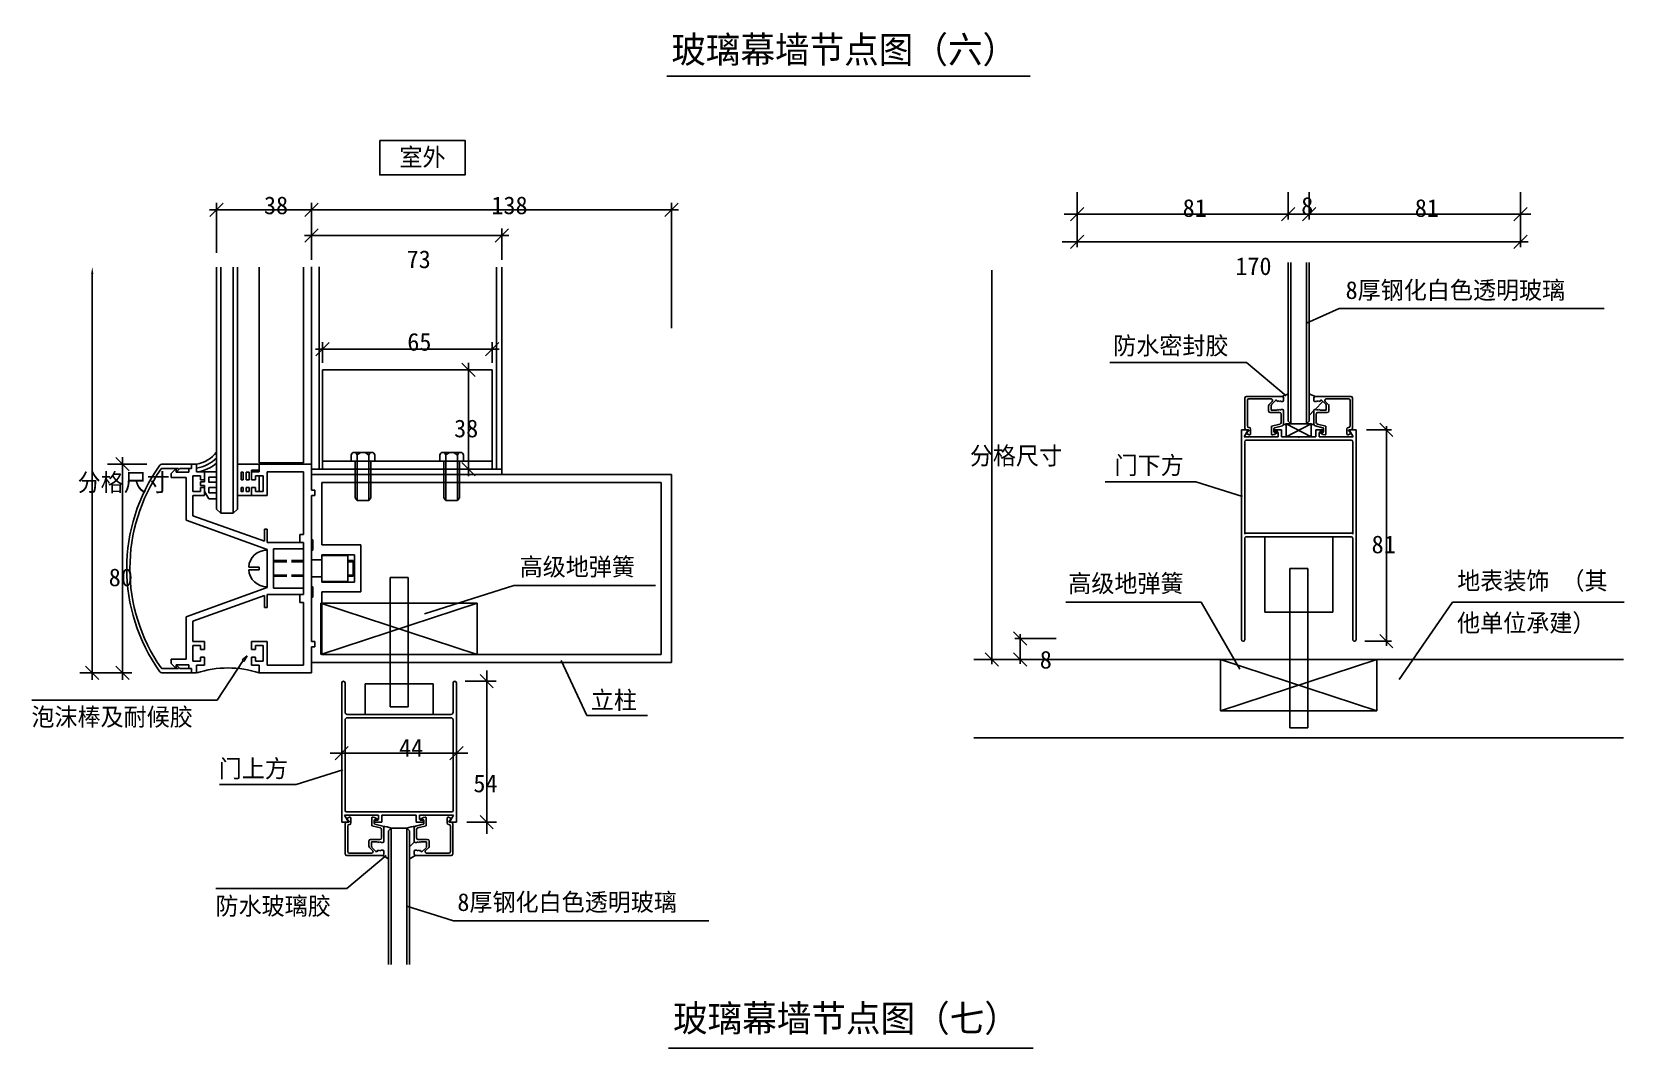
# Model space of a CAD drawing. Header units: metres. Extents: x 1548 to 2158, y 1166 to 1983.
# Drawn here: x 1548 to 2158, y 1166 to 1556 of the extents above; entities that cross this region are included whole.
import ezdxf

# ---------------------------------------------------------------- set-up
doc = ezdxf.new("R2010")
doc.units = ezdxf.units.M
for name, color, linetype in [('ASHADE', 1, 'Continuous'), ('SITI', 2, 'Continuous'), ('TEXT', 1, 'Continuous'), ('WD-01', 7, 'Continuous'), ('WD-07', 7, 'Continuous'), ('WD-09', 7, 'Continuous'), ('WD-10', 7, 'Continuous'), ('WD-11', 7, 'Continuous'), ('ZJSY-CC155-D3', 7, 'Continuous'), ('建块层', 2, 'Continuous')]:
    doc.layers.add(name, color=color, linetype=linetype)

# ---------------------------------------------------------------- blocks, each defined once
blk = doc.blocks.new('_ArchTick')
at = {"color": 0, "linetype": 'ByBlock'}
blk.add_lwpolyline([(-0.5, -0.5), (0.5, 0.5)], dxfattribs=at)

msp = doc.modelspace()

# ---------------------------------------------------------------- hatches: boundary and pattern name
at = {"layer": 'WD-07'}
h = msp.add_hatch(dxfattribs=at)
h.set_pattern_fill('ANSI37', scale=10)
h.paths.add_polyline_path([(2029.29, 1416.98, -0.07), (2026.86, 1415.95, -0.41), (2027.46, 1415.35), (2027.46, 1414.35, -0.41), (2027.06, 1413.95), (2026.46, 1413.95), (2026.46, 1414.2), (2025.76, 1413.95), (2025.76, 1414.2), (2025.06, 1413.95), (2025.06, 1414.09, 0.67), (2024.38, 1414.37), (2022.93, 1412.93, 0.2), (2022.76, 1412.5), (2022.76, 1410.7), (2025.06, 1410.7), (2025.06, 1410.95), (2025.76, 1410.7), (2025.76, 1410.95), (2026.46, 1410.7), (2026.46, 1410.95), (2027.06, 1410.95, -0.41), (2027.46, 1410.55), (2027.46, 1405.3, -0.34), (2027.01, 1404.72), (2024.06, 1403.93, 0.34), (2023.76, 1403.55), (2023.76, 1402.85, 0.06), (2023.77, 1402.76, -0.35), (2024.26, 1403.15), (2026.73, 1403.15), (2026.73, 1400.48), (2028.51, 1400.48), (2028.51, 1405.48), (2030.29, 1405.48), (2029.29, 1406.48)])
h.paths.add_polyline_path([(2043.82, 1412.5, 0.2), (2043.64, 1412.93), (2042.2, 1414.37, 0.67), (2041.52, 1414.09), (2041.52, 1413.95), (2040.82, 1414.2), (2040.82, 1413.95), (2040.12, 1414.2), (2040.12, 1413.95), (2039.52, 1413.95, -0.41), (2039.12, 1414.35), (2039.12, 1415.35, -0.41), (2039.72, 1415.95, -0.05), (2038.01, 1416.59), (2037.79, 1416.46), (2037.93, 1416.62, -0.02), (2037.29, 1416.98), (2037.29, 1406.48), (2036.29, 1405.48), (2038.07, 1405.48), (2038.09, 1405.47), (2038.12, 1405.48), (2038.12, 1400.48), (2039.85, 1400.48), (2039.85, 1403.15), (2042.32, 1403.15, -0.35), (2042.81, 1402.76, 0.06), (2042.82, 1402.85), (2042.82, 1403.55, 0.34), (2042.52, 1403.93), (2039.56, 1404.72, -0.34), (2039.12, 1405.3), (2039.12, 1410.55, -0.41), (2039.52, 1410.95), (2040.12, 1410.95), (2040.12, 1410.7), (2040.82, 1410.95), (2040.82, 1410.7), (2041.52, 1410.95), (2041.52, 1410.7), (2043.82, 1410.7)])
h = msp.add_hatch(dxfattribs=at)
h.set_pattern_fill('ANSI37', scale=10)
h.paths.add_polyline_path([(1684.36, 1249.5), (1685.36, 1250.5, 0.06), (1682.09, 1251.26, -0.34), (1682.53, 1250.68), (1682.53, 1245.43, -0.41), (1682.13, 1245.03), (1681.53, 1245.03), (1681.53, 1245.28), (1680.83, 1245.03), (1680.83, 1245.28), (1680.13, 1245.03), (1680.13, 1245.28), (1677.83, 1245.28), (1677.83, 1243.48, 0.2), (1678.01, 1243.05), (1679.45, 1241.61, 0.67), (1680.13, 1241.89), (1680.13, 1242.03), (1680.83, 1241.78), (1680.83, 1242.03), (1681.53, 1241.78), (1681.53, 1242.03), (1682.13, 1242.03, -0.41), (1682.53, 1241.63), (1682.53, 1240.63, -0.41), (1681.93, 1240.03, -0.13), (1684.36, 1238.52)])
h.paths.add_polyline_path([(1698.89, 1245.28), (1696.59, 1245.28), (1696.59, 1245.03), (1695.89, 1245.28), (1695.89, 1245.03), (1695.19, 1245.28), (1695.19, 1245.03), (1694.59, 1245.03, -0.41), (1694.19, 1245.43), (1694.19, 1250.68, -0.34), (1694.64, 1251.26, 0.06), (1691.36, 1250.5), (1692.36, 1249.5), (1692.36, 1238.52, -0.07), (1693.68, 1239.55), (1693.18, 1240.14), (1693.94, 1239.69, -0.04), (1694.79, 1240.03, -0.41), (1694.19, 1240.63), (1694.19, 1241.63, -0.41), (1694.59, 1242.03), (1695.19, 1242.03), (1695.19, 1241.78), (1695.89, 1242.03), (1695.89, 1241.78), (1696.59, 1242.03), (1696.59, 1241.89, 0.67), (1697.27, 1241.61), (1698.72, 1243.05, 0.2), (1698.89, 1243.48)])
at = {"layer": '建块层'}
h = msp.add_hatch(dxfattribs=at)
h.set_pattern_fill('AR-SAND', scale=10)
h.paths.add_polyline_path([(2157.79, 1315.15), (2095.25, 1315.15), (2091.32, 1309.46), (2091.65, 1309.24), (2089.98, 1307.47), (2090.99, 1309.69), (2091.32, 1309.46), (2095.25, 1315.15), (2063.29, 1315.15), (2063.29, 1295.45), (2036.75, 1295.45), (2036.75, 1288.97), (2029.83, 1288.97), (2029.83, 1295.45), (2003.29, 1295.45), (2003.29, 1315.15), (1908.79, 1315.15), (1908.79, 1285.15), (2157.79, 1285.15)])

# ---------------------------------------------------------------- linework, layer by layer
for p, q in [((1791.04, 1538.62), (1930.32, 1538.62)), ((1618.38, 1470.93), (1618.38, 1490.1)), ((1654.76, 1468.28), (1654.76, 1490.1)), ((1654.76, 1470.98), (1654.76, 1490.1)), ((1792.76, 1442.12), (1792.76, 1490.1)), ((1657.46, 1487.4), (1615.68, 1487.4)), ((1795.46, 1487.4), (1652.06, 1487.4)), ((1730.46, 1477.63), (1652.06, 1477.63)), ((1654.76, 1468.28), (1654.76, 1480.33)), ((1727.76, 1468.23), (1727.76, 1480.33)), ((1618.38, 1372.8), (1618.38, 1465.53)), ((1619.98, 1371.2), (1619.98, 1465.53)), ((1624.78, 1371.2), (1624.78, 1465.53)), ((1626.38, 1372.8), (1626.38, 1465.53)), ((1634.76, 1390.53), (1634.76, 1465.53)), ((1651.76, 1465.53), (1651.76, 1390.53)), ((1654.76, 1465.58), (1654.76, 1386.03)), ((1657.76, 1465.58), (1657.76, 1388.03)), ((1725.76, 1465.53), (1725.76, 1388.03)), ((1727.76, 1465.53), (1727.76, 1386.03)), ((1659.01, 1428.83), (1659.01, 1436.74)), ((1724.01, 1428.83), (1724.01, 1436.74)), ((1726.71, 1434.04), (1656.31, 1434.04)), ((1714.95, 1385.33), (1714.95, 1428.83)), ((1659.01, 1426.13), (1724.01, 1426.13)), ((1659.01, 1426.13), (1659.01, 1388.03)), ((1721.06, 1426.13), (1712.25, 1426.13)), ((1724.01, 1426.13), (1724.01, 1388.03)), ((2012.69, 1415.35), (2012.69, 1403.75)), ((2026.86, 1415.95), (2013.29, 1415.95)), ((2013.59, 1414.45), (2013.59, 1404.65)), ((2022.71, 1415.05), (2014.19, 1415.05)), ((2021.76, 1410.4), (2021.76, 1412.4)), ((2023.13, 1414.03), (2021.93, 1412.83)), ((2022.76, 1410.7), (2022.76, 1412.5)), ((2025.06, 1410.7), (2022.76, 1410.7)), ((2024.38, 1414.37), (2022.93, 1412.93)), ((2025.06, 1413.95), (2025.06, 1414.2)), ((2025.76, 1414.2), (2025.06, 1413.95)), ((2025.06, 1414.09), (2025.06, 1413.95)), ((2025.06, 1410.95), (2025.06, 1410.7)), ((2025.76, 1410.7), (2025.06, 1410.95)), ((2025.06, 1410.7), (2025.06, 1410.95)), ((2025.76, 1413.95), (2025.76, 1414.2)), ((2025.76, 1414.2), (2025.76, 1413.95)), ((2026.46, 1414.2), (2025.76, 1413.95)), ((2025.76, 1410.95), (2025.76, 1410.7)), ((2026.46, 1410.7), (2025.76, 1410.95)), ((2025.76, 1410.7), (2025.76, 1410.95)), ((2026.46, 1413.95), (2026.46, 1414.2)), ((2026.46, 1414.2), (2026.46, 1413.95)), ((2027.06, 1413.95), (2026.46, 1413.95)), ((2026.46, 1410.95), (2026.46, 1410.7)), ((2026.46, 1410.7), (2026.46, 1410.95)), ((2027.06, 1410.95), (2026.46, 1410.95)), ((2027.06, 1410.95), (2026.46, 1410.95)), ((2027.46, 1414.35), (2027.46, 1415.35)), ((2027.46, 1405.3), (2027.46, 1410.55)), ((2039.12, 1414.35), (2039.12, 1415.35)), ((2039.12, 1405.3), (2039.12, 1410.55)), ((2039.52, 1413.95), (2040.12, 1413.95)), ((2039.52, 1410.95), (2040.12, 1410.95)), ((2039.52, 1410.95), (2040.12, 1410.95)), ((2039.72, 1415.95), (2053.29, 1415.95)), ((2040.12, 1413.95), (2040.12, 1414.2)), ((2040.12, 1414.2), (2040.12, 1413.95)), ((2040.12, 1414.2), (2040.82, 1413.95)), ((2040.12, 1410.95), (2040.12, 1410.7)), ((2040.12, 1410.7), (2040.82, 1410.95)), ((2040.12, 1410.7), (2040.12, 1410.95)), ((2040.82, 1413.95), (2040.82, 1414.2)), ((2040.82, 1414.2), (2040.82, 1413.95)), ((2040.82, 1414.2), (2041.52, 1413.95)), ((2040.82, 1410.95), (2040.82, 1410.7)), ((2040.82, 1410.7), (2041.52, 1410.95)), ((2040.82, 1410.7), (2040.82, 1410.95)), ((2041.52, 1413.95), (2041.52, 1414.2)), ((2041.52, 1414.09), (2041.52, 1413.95)), ((2041.52, 1410.95), (2041.52, 1410.7)), ((2041.52, 1410.7), (2041.52, 1410.95)), ((2041.52, 1410.7), (2043.82, 1410.7)), ((2042.2, 1414.37), (2043.64, 1412.93)), ((2043.44, 1414.03), (2044.64, 1412.83)), ((2043.82, 1410.7), (2043.82, 1412.5)), ((2043.87, 1415.05), (2052.39, 1415.05)), ((2044.82, 1410.4), (2044.82, 1412.4)), ((2052.99, 1414.45), (2052.99, 1404.65)), ((2053.89, 1415.35), (2053.89, 1403.75)), ((2025.96, 1409.8), (2022.36, 1409.8)), ((2026.11, 1405.38), (2022.86, 1404.51)), ((2022.86, 1404.51), (2022.86, 1401.59)), ((2027.01, 1404.72), (2024.06, 1403.93)), ((2026.56, 1405.96), (2026.56, 1409.2)), ((2039.56, 1404.72), (2042.52, 1403.93)), ((2040.02, 1405.96), (2040.02, 1409.2)), ((2040.46, 1405.38), (2043.72, 1404.51)), ((2040.62, 1409.8), (2044.22, 1409.8)), ((2043.72, 1404.51), (2043.72, 1401.59)), ((2011.29, 1403.15), (2011.29, 1322.8)), ((2013.96, 1403.15), (2011.29, 1403.15)), ((2013.96, 1403.15), (2012.42, 1400.48)), ((2025.43, 1400.48), (2012.42, 1400.48)), ((2012.59, 1398.58), (2012.59, 1363.15)), ((2025.43, 1399.18), (2013.19, 1399.18)), ((2013.96, 1403.15), (2013.29, 1403.15)), ((2013.96, 1402.65), (2013.29, 1401.85)), ((2014.26, 1404.05), (2014.19, 1404.05)), ((2014.86, 1403.45), (2014.86, 1401.65)), ((2023.76, 1403.55), (2023.76, 1402.85)), ((2025.26, 1402.45), (2024.16, 1402.45)), ((2026.73, 1403.15), (2024.26, 1403.15)), ((2025.43, 1402.15), (2024.26, 1402.15)), ((2025.43, 1402.15), (2025.43, 1400.48)), ((2053.39, 1399.18), (2025.43, 1399.18)), ((2026.73, 1403.15), (2026.73, 1400.48)), ((2032.99, 1400.48), (2026.73, 1400.48)), ((2033.29, 1400.18), (2032.99, 1400.48)), ((2033.29, 1400.18), (2033.59, 1400.48)), ((2039.85, 1400.48), (2033.59, 1400.48)), ((2039.85, 1403.15), (2039.85, 1400.48)), ((2039.85, 1403.15), (2042.32, 1403.15)), ((2041.15, 1402.15), (2042.32, 1402.15)), ((2041.15, 1402.15), (2041.15, 1400.48)), ((2054.16, 1400.48), (2041.15, 1400.48)), ((2041.32, 1402.45), (2042.42, 1402.45)), ((2042.82, 1403.55), (2042.82, 1402.85)), ((2051.72, 1403.45), (2051.72, 1401.65)), ((2052.32, 1404.05), (2052.39, 1404.05)), ((2052.62, 1403.15), (2054.16, 1400.48)), ((2052.62, 1403.15), (2055.29, 1403.15)), ((2052.62, 1403.15), (2053.29, 1403.15)), ((2052.62, 1402.65), (2053.29, 1401.85)), ((2053.99, 1363.15), (2053.99, 1398.58)), ((2055.29, 1322.8), (2055.29, 1403.15)), ((1582.33, 1307.33), (1582.33, 1392.73)), ((1670.01, 1393.38), (1670.01, 1391.13)), ((1677.89, 1394.5), (1671.14, 1394.5)), ((1672.26, 1393.38), (1672.26, 1391.13)), ((1676.76, 1393.38), (1676.76, 1391.13)), ((1679.01, 1393.38), (1679.01, 1391.13)), ((1704.01, 1393.38), (1704.01, 1391.13)), ((1705.14, 1394.5), (1711.89, 1394.5)), ((1706.26, 1393.38), (1706.26, 1391.13)), ((1710.76, 1393.38), (1710.76, 1391.13)), ((1713.01, 1393.38), (1713.01, 1391.13)), ((1591.71, 1390.03), (1576.52, 1390.03)), ((1613.76, 1387.03), (1618.38, 1387.03)), ((1634.76, 1390.03), (1626.38, 1390.03)), ((1634.76, 1387.66), (1631.76, 1387.66)), ((1631.76, 1387.03), (1631.76, 1387.66)), ((1634.76, 1387.03), (1631.76, 1387.03)), ((1631.76, 1384.03), (1631.76, 1387.03)), ((1634.76, 1390.53), (1651.76, 1390.53)), ((1654.76, 1390.03), (1634.76, 1390.03)), ((1634.76, 1387.03), (1634.76, 1390.03)), ((1637.76, 1378.03), (1637.76, 1387.03)), ((1651.76, 1387.03), (1637.76, 1387.03)), ((1651.76, 1363.03), (1651.76, 1387.03)), ((1654.76, 1380.03), (1654.76, 1390.03)), ((1654.76, 1388.03), (1727.76, 1388.03)), ((1654.76, 1380.03), (1654.76, 1386.03)), ((1654.76, 1386.03), (1792.76, 1386.03)), ((1659.01, 1391.13), (1724.01, 1391.13)), ((1659.01, 1388.03), (1724.01, 1388.03)), ((1670.01, 1391.13), (1679.01, 1391.13)), ((1671.51, 1391.13), (1671.51, 1377.13)), ((1672.26, 1391.13), (1672.26, 1376.13)), ((1676.76, 1391.13), (1676.76, 1376.13)), ((1677.51, 1391.13), (1677.51, 1377.13)), ((1713.01, 1391.13), (1704.01, 1391.13)), ((1705.51, 1391.13), (1705.51, 1377.13)), ((1706.26, 1391.13), (1706.26, 1376.13)), ((1710.76, 1391.13), (1710.76, 1376.13)), ((1711.51, 1391.13), (1711.51, 1377.13)), ((1721.06, 1388.03), (1712.25, 1388.03)), ((1792.76, 1314.03), (1792.76, 1386.03)), ((1612.26, 1383.23), (1612.26, 1381.83)), ((1612.26, 1383.23), (1613.76, 1383.23)), ((1612.26, 1381.83), (1613.76, 1381.83)), ((1613.76, 1384.03), (1613.76, 1383.23)), ((1613.76, 1381.83), (1613.76, 1381.03)), ((1633.26, 1384.03), (1631.76, 1384.03)), ((1633.26, 1381.03), (1631.76, 1381.03)), ((1631.76, 1378.03), (1631.76, 1381.03)), ((1633.26, 1384.03), (1633.26, 1385.53)), ((1636.26, 1385.53), (1633.26, 1385.53)), ((1633.26, 1379.53), (1633.26, 1381.03)), ((1634.76, 1385.53), (1634.76, 1379.53)), ((1636.26, 1379.53), (1636.26, 1385.53)), ((1656.06, 1380.03), (1654.76, 1380.03)), ((1656.06, 1380.03), (1654.76, 1380.03)), ((1656.06, 1378.03), (1656.06, 1380.03)), ((1656.06, 1378.03), (1656.06, 1380.03)), ((1658.76, 1359.03), (1658.76, 1383.03)), ((1658.76, 1383.03), (1788.86, 1383.03)), ((1788.86, 1317.03), (1788.86, 1383.03)), ((1613.76, 1379.53), (1615.48, 1376.77)), ((1615.48, 1376.77), (1618.38, 1376.77)), ((1631.76, 1378.03), (1626.38, 1378.03)), ((1637.76, 1378.03), (1631.76, 1378.03)), ((1636.26, 1379.53), (1633.26, 1379.53)), ((1654.76, 1378.03), (1656.06, 1378.03)), ((1654.76, 1361.03), (1654.76, 1378.03)), ((1654.76, 1322.03), (1654.76, 1378.03)), ((1656.06, 1378.03), (1654.76, 1378.03)), ((1671.51, 1377.13), (1672.26, 1376.13)), ((1676.76, 1376.13), (1672.26, 1376.13)), ((1677.51, 1377.13), (1676.76, 1376.13)), ((1705.51, 1377.13), (1706.26, 1376.13)), ((1706.26, 1376.13), (1710.76, 1376.13)), ((1711.51, 1377.13), (1710.76, 1376.13)), ((1618.38, 1372.8), (1619.98, 1371.2)), ((1624.78, 1371.2), (1619.98, 1371.2)), ((1626.38, 1372.8), (1624.78, 1371.2)), ((1651.76, 1363.03), (1650.26, 1363.03)), ((1650.26, 1360.03), (1650.26, 1363.03)), ((2012.59, 1363.15), (2012.59, 1364.15)), ((2012.59, 1361.55), (2012.59, 1322.8)), ((2053.39, 1363.55), (2013.19, 1363.55)), ((2053.39, 1362.15), (2013.19, 1362.15)), ((2053.99, 1364.15), (2053.99, 1363.15)), ((2053.99, 1322.8), (2053.99, 1361.55)), ((1651.76, 1360.03), (1650.26, 1360.03)), ((1651.76, 1340.03), (1651.76, 1360.03)), ((1655.26, 1361.03), (1654.76, 1361.03)), ((1654.76, 1357.03), (1655.26, 1357.03)), ((1654.76, 1353.28), (1654.76, 1357.03)), ((1655.26, 1357.03), (1655.26, 1361.03)), ((1673.76, 1359.03), (1658.76, 1359.03)), ((1673.76, 1341.03), (1673.76, 1359.03)), ((1658.76, 1353.28), (1654.76, 1353.28)), ((1671.26, 1355.23), (1658.76, 1355.23)), ((1658.76, 1355.23), (1658.76, 1353.28)), ((1671.26, 1344.83), (1671.26, 1355.23)), ((1654.76, 1343.03), (1654.76, 1346.78)), ((1654.76, 1346.78), (1658.76, 1346.78)), ((1658.76, 1346.78), (1658.76, 1344.83)), ((1658.76, 1344.83), (1671.26, 1344.83)), ((1651.76, 1340.03), (1650.26, 1340.03)), ((1650.26, 1337.03), (1650.26, 1340.03)), ((1651.76, 1337.03), (1650.26, 1337.03)), ((1651.76, 1313.03), (1651.76, 1337.03)), ((1655.26, 1343.03), (1654.76, 1343.03)), ((1654.76, 1322.03), (1654.76, 1339.03)), ((1654.76, 1339.03), (1655.26, 1339.03)), ((1655.26, 1339.03), (1655.26, 1343.03)), ((1658.76, 1341.03), (1673.76, 1341.03)), ((1658.76, 1317.03), (1658.76, 1341.03)), ((1637.76, 1322.03), (1631.76, 1322.03)), ((1631.76, 1322.03), (1631.76, 1319.03)), ((1633.26, 1319.03), (1631.76, 1319.03)), ((1636.26, 1320.53), (1633.26, 1320.53)), ((1633.26, 1320.53), (1633.26, 1319.03)), ((1636.26, 1320.53), (1636.26, 1314.53)), ((1637.76, 1322.03), (1637.76, 1313.03)), ((1656.06, 1322.03), (1654.76, 1322.03)), ((1656.06, 1322.03), (1654.76, 1322.03)), ((1654.76, 1314.03), (1654.76, 1320.03)), ((1654.76, 1320.03), (1656.06, 1320.03)), ((1654.76, 1310.03), (1654.76, 1320.03)), ((1656.06, 1320.03), (1654.76, 1320.03)), ((1656.06, 1320.03), (1656.06, 1322.03)), ((1656.06, 1320.03), (1656.06, 1322.03)), ((1631.76, 1316.03), (1631.76, 1313.03)), ((1633.26, 1316.03), (1631.76, 1316.03)), ((1634.76, 1313.03), (1631.76, 1313.03)), ((1633.26, 1316.03), (1633.26, 1314.53)), ((1636.26, 1314.53), (1633.26, 1314.53)), ((1634.76, 1313.03), (1634.76, 1310.03)), ((1651.76, 1313.03), (1637.76, 1313.03)), ((1792.76, 1314.03), (1654.76, 1314.03)), ((1788.86, 1317.03), (1658.76, 1317.03)), ((1565.98, 1310.03), (1581.92, 1310.03)), ((1654.76, 1310.03), (1634.76, 1310.03)), ((1666.36, 1252.83), (1666.36, 1306.18)), ((1667.66, 1294.93), (1667.66, 1306.18)), ((1709.06, 1306.18), (1709.06, 1294.93)), ((1710.36, 1306.18), (1710.36, 1252.83)), ((1667.66, 1257.3), (1667.66, 1292.03)), ((1709.06, 1292.03), (1709.06, 1257.3)), ((1669.03, 1252.83), (1666.36, 1252.83)), ((1680.5, 1255.5), (1667.49, 1255.5)), ((1669.03, 1252.83), (1667.49, 1255.5)), ((1667.76, 1240.63), (1667.76, 1252.23)), ((1680.5, 1256.8), (1668.16, 1256.8)), ((1669.03, 1253.33), (1668.36, 1254.13)), ((1669.03, 1252.83), (1668.36, 1252.83)), ((1669.33, 1251.93), (1669.26, 1251.93)), ((1669.93, 1252.53), (1669.93, 1254.33)), ((1677.93, 1251.47), (1677.93, 1254.39)), ((1678.83, 1252.44), (1678.83, 1253.13)), ((1682.09, 1251.26), (1679.13, 1252.05)), ((1680.33, 1253.53), (1679.23, 1253.53)), ((1680.5, 1253.83), (1679.33, 1253.83)), ((1681.8, 1252.83), (1679.33, 1252.83)), ((1708.56, 1256.8), (1680.5, 1256.8)), ((1680.5, 1253.83), (1680.5, 1255.5)), ((1694.92, 1255.5), (1681.8, 1255.5)), ((1681.8, 1252.83), (1681.8, 1255.5)), ((1694.64, 1251.26), (1697.59, 1252.05)), ((1694.92, 1252.83), (1694.92, 1255.5)), ((1694.92, 1252.83), (1697.39, 1252.83)), ((1709.23, 1255.5), (1696.22, 1255.5)), ((1696.22, 1253.83), (1696.22, 1255.5)), ((1696.22, 1253.83), (1697.39, 1253.83)), ((1696.39, 1253.53), (1697.49, 1253.53)), ((1697.89, 1252.44), (1697.89, 1253.13)), ((1698.79, 1251.47), (1698.79, 1254.39)), ((1706.79, 1252.53), (1706.79, 1254.33)), ((1707.39, 1251.93), (1707.46, 1251.93)), ((1707.69, 1252.83), (1709.23, 1255.5)), ((1707.69, 1253.33), (1708.36, 1254.13)), ((1707.69, 1252.83), (1708.36, 1252.83)), ((1708.96, 1240.63), (1708.96, 1252.23)), ((1668.66, 1241.53), (1668.66, 1251.33)), ((1676.83, 1245.58), (1676.83, 1243.58)), ((1681.03, 1246.18), (1677.43, 1246.18)), ((1681.19, 1250.6), (1677.93, 1251.47)), ((1681.63, 1250.02), (1681.63, 1246.78)), ((1682.53, 1250.68), (1682.53, 1245.43)), ((1694.19, 1250.68), (1694.19, 1245.43)), ((1695.09, 1250.02), (1695.09, 1246.78)), ((1695.54, 1250.6), (1698.79, 1251.47)), ((1695.69, 1246.18), (1699.29, 1246.18)), ((1699.89, 1245.58), (1699.89, 1243.58)), ((1708.06, 1241.53), (1708.06, 1251.33)), ((1681.93, 1240.03), (1668.36, 1240.03)), ((1677.78, 1240.93), (1669.26, 1240.93)), ((1678.21, 1241.95), (1677.01, 1243.15)), ((1680.13, 1245.28), (1677.83, 1245.28)), ((1677.83, 1245.28), (1677.83, 1243.48)), ((1679.45, 1241.61), (1678.01, 1243.05)), ((1680.13, 1245.03), (1680.13, 1245.28)), ((1680.83, 1245.28), (1680.13, 1245.03)), ((1680.13, 1245.28), (1680.13, 1245.03)), ((1680.13, 1242.03), (1680.13, 1241.78)), ((1680.13, 1241.89), (1680.13, 1242.03)), ((1680.83, 1241.78), (1680.13, 1242.03)), ((1680.83, 1245.03), (1680.83, 1245.28)), ((1681.53, 1245.28), (1680.83, 1245.03)), ((1680.83, 1245.28), (1680.83, 1245.03)), ((1680.83, 1242.03), (1680.83, 1241.78)), ((1680.83, 1241.78), (1680.83, 1242.03)), ((1681.53, 1241.78), (1680.83, 1242.03)), ((1681.53, 1245.03), (1681.53, 1245.28)), ((1681.53, 1245.28), (1681.53, 1245.03)), ((1682.13, 1245.03), (1681.53, 1245.03)), ((1682.13, 1245.03), (1681.53, 1245.03)), ((1681.53, 1242.03), (1681.53, 1241.78)), ((1682.13, 1242.03), (1681.53, 1242.03)), ((1681.53, 1241.78), (1681.53, 1242.03)), ((1682.53, 1241.63), (1682.53, 1240.63)), ((1694.19, 1241.63), (1694.19, 1240.63)), ((1694.59, 1245.03), (1695.19, 1245.03)), ((1694.59, 1245.03), (1695.19, 1245.03)), ((1694.59, 1242.03), (1695.19, 1242.03)), ((1694.79, 1240.03), (1708.36, 1240.03)), ((1695.19, 1245.03), (1695.19, 1245.28)), ((1695.19, 1245.28), (1695.89, 1245.03)), ((1695.19, 1245.28), (1695.19, 1245.03)), ((1695.19, 1242.03), (1695.19, 1241.78)), ((1695.19, 1241.78), (1695.19, 1242.03)), ((1695.19, 1241.78), (1695.89, 1242.03)), ((1695.89, 1245.03), (1695.89, 1245.28)), ((1695.89, 1245.28), (1696.59, 1245.03)), ((1695.89, 1245.28), (1695.89, 1245.03)), ((1695.89, 1242.03), (1695.89, 1241.78)), ((1695.89, 1241.78), (1695.89, 1242.03)), ((1695.89, 1241.78), (1696.59, 1242.03)), ((1696.59, 1245.28), (1698.89, 1245.28)), ((1696.59, 1245.03), (1696.59, 1245.28)), ((1696.59, 1245.28), (1696.59, 1245.03)), ((1696.59, 1242.03), (1696.59, 1241.78)), ((1696.59, 1241.89), (1696.59, 1242.03)), ((1697.27, 1241.61), (1698.72, 1243.05)), ((1698.52, 1241.95), (1699.72, 1243.15)), ((1698.89, 1245.28), (1698.89, 1243.48)), ((1698.94, 1240.93), (1707.46, 1240.93)), ((1791.68, 1166.24), (1931.49, 1166.24))]:
    msp.add_line(p, q)
for points in [[(1680.93, 1514.02), (1713.66, 1514.02), (1713.66, 1500.81), (1680.93, 1500.81)], [(1627.76, 1384.03), (1627.76, 1386.91), (1628.59, 1386.91), (1628.59, 1384.03)], [(1629.75, 1384.03), (1629.75, 1386.91), (1630.86, 1386.91), (1630.86, 1384.03)], [(1627.76, 1381.03), (1627.76, 1379.53), (1628.59, 1379.53), (1628.59, 1381.03)], [(1629.75, 1381.03), (1629.75, 1379.53), (1630.86, 1379.53), (1630.86, 1381.03)]]:
    msp.add_lwpolyline(points, close=True)
for points in [[(1618.38, 1385.06), (1615.48, 1385.06), (1615.48, 1383.08), (1618.38, 1383.08)], [(1618.38, 1379.05), (1615.48, 1379.05), (1615.48, 1381.03), (1618.38, 1381.03)]]:
    msp.add_lwpolyline(points)
for centre, radius, start, end in [((2013.29, 1415.35), 0.6, 90, 180), ((2014.19, 1414.45), 0.6, 90, 180), ((2022.36, 1412.4), 0.6, 135, 180), ((2022.36, 1410.4), 0.6, 180, 270), ((2022.71, 1414.45), 0.6, 315, 90), ((2023.36, 1412.5), 0.6, 135, 180), ((2024.66, 1414.09), 0.4, 0, 135), ((2026.86, 1415.35), 0.6, 0, 90), ((2027.06, 1414.35), 0.4, 270, 0), ((2027.06, 1410.55), 0.4, 0, 90), ((2039.72, 1415.35), 0.6, 90, 180), ((2039.52, 1414.35), 0.4, 180, 270), ((2039.52, 1410.55), 0.4, 90, 180), ((2041.92, 1414.09), 0.4, 45, 180), ((2043.87, 1414.45), 0.6, 90, 225), ((2043.22, 1412.5), 0.6, 0, 45), ((2044.22, 1410.4), 0.6, 270, 0), ((2044.22, 1412.4), 0.6, 0, 45), ((2052.39, 1414.45), 0.6, 0, 90), ((2053.29, 1415.35), 0.6, 0, 90), ((2014.19, 1404.65), 0.6, 180, 270), ((2025.96, 1409.2), 0.6, 0, 90), ((2025.96, 1405.96), 0.6, 285, 0), ((2026.86, 1405.3), 0.6, 285, 0), ((2039.72, 1405.3), 0.6, 180, 255), ((2040.62, 1409.2), 0.6, 90, 180), ((2040.62, 1405.96), 0.6, 180, 255), ((2052.39, 1404.65), 0.6, 270, 0), ((2013.19, 1398.58), 0.6, 90, 180), ((2013.29, 1403.75), 0.6, 180, 270), ((2015.25, 1404.13), 3, 229.27, 252.37), ((2013.96, 1402.9), 0.25, 270, 90), ((2014.26, 1403.45), 0.6, 0, 90), ((2014.46, 1401.65), 0.4, 252.37, 0), ((2023.26, 1401.59), 0.4, 180, 280.47), ((2022.79, 1404.15), 3, 280.47, 325.5), ((2024.16, 1403.55), 0.4, 105, 180), ((2024.26, 1402.65), 0.5, 90, 270), ((2024.16, 1402.85), 0.4, 180, 270), ((2043.79, 1404.15), 3, 214.5, 259.53), ((2042.32, 1402.65), 0.5, 270, 90), ((2042.42, 1402.85), 0.4, 270, 0), ((2042.42, 1403.55), 0.4, 0, 75), ((2043.32, 1401.59), 0.4, 259.53, 0), ((2052.32, 1403.45), 0.6, 90, 180), ((2052.12, 1401.65), 0.4, 180, 287.63), ((2051.33, 1404.13), 3, 287.63, 310.73), ((2052.62, 1402.9), 0.25, 90, 270), ((2053.29, 1403.75), 0.6, 270, 0), ((2053.39, 1398.58), 0.6, 0, 90), ((1608.76, 1401.98), 12.12, 279.51, 322.56), ((1608.76, 1401.98), 13.62, 278.45, 314.95), ((1671.14, 1393.38), 1.12, 0, 180), ((1674.51, 1391.69), 2.81, 36.87, 143.13), ((1677.89, 1393.38), 1.12, 0, 180), ((1705.14, 1393.38), 1.12, 0, 180), ((1708.51, 1391.69), 2.81, 36.87, 143.13), ((1711.89, 1393.38), 1.12, 0, 180), ((1651.99, 1350.03), 68.03, 144.42, 215.58), ((1651.99, 1350.03), 66.83, 145.21, 214.79), ((1597.47, 1389.03), 1, 90, 144.42), ((1597.43, 1387.93), 0.4, 90, 145.21), ((1608.76, 1401.98), 15.12, 278.51, 309.53), ((2013.19, 1364.15), 0.6, 180, 270), ((2013.19, 1361.55), 0.6, 90, 180), ((2053.39, 1364.15), 0.6, 270, 0), ((2053.39, 1361.55), 0.6, 0, 90), ((2011.94, 1322.8), 0.65, 180, 0), ((2054.64, 1322.8), 0.65, 180, 0), ((1597.47, 1311.03), 1, 215.58, 270), ((1597.43, 1312.13), 0.4, 214.79, 270), ((1622.76, 1272.59), 39.31, 72.23, 107.77), ((1667.01, 1306.18), 0.65, 0, 180), ((1709.71, 1306.18), 0.65, 0, 180), ((1668.46, 1294.93), 0.8, 180, 270), ((1708.26, 1294.93), 0.8, 270, 0), ((1668.46, 1292.03), 0.8, 90, 180), ((1708.26, 1292.03), 0.8, 0, 90), ((1668.16, 1257.3), 0.5, 180, 270), ((1668.36, 1252.23), 0.6, 90, 180), ((1670.32, 1251.85), 3, 107.63, 130.73), ((1669.26, 1251.33), 0.6, 90, 180), ((1669.03, 1253.08), 0.25, 270, 90), ((1669.33, 1252.53), 0.6, 270, 0), ((1669.53, 1254.33), 0.4, 0, 107.63), ((1678.33, 1254.39), 0.4, 79.53, 180), ((1677.86, 1251.83), 3, 34.5, 79.53), ((1679.33, 1253.33), 0.5, 90, 270), ((1679.23, 1253.13), 0.4, 90, 180), ((1679.23, 1252.44), 0.4, 180, 255), ((1698.86, 1251.83), 3, 100.47, 145.5), ((1697.39, 1253.33), 0.5, 270, 90), ((1697.49, 1253.13), 0.4, 0, 90), ((1697.49, 1252.44), 0.4, 285, 0), ((1698.39, 1254.39), 0.4, 0, 100.47), ((1707.19, 1254.33), 0.4, 72.37, 180), ((1707.39, 1252.53), 0.6, 180, 270), ((1706.4, 1251.85), 3, 49.27, 72.37), ((1707.69, 1253.08), 0.25, 90, 270), ((1707.46, 1251.33), 0.6, 0, 90), ((1708.36, 1252.23), 0.6, 0, 90), ((1708.56, 1257.3), 0.5, 270, 0), ((1677.43, 1245.58), 0.6, 90, 180), ((1681.03, 1246.78), 0.6, 270, 0), ((1681.03, 1250.02), 0.6, 0, 75), ((1681.93, 1250.68), 0.6, 0, 75), ((1682.13, 1245.43), 0.4, 270, 0), ((1694.79, 1250.68), 0.6, 105, 180), ((1694.59, 1245.43), 0.4, 180, 270), ((1695.69, 1250.02), 0.6, 105, 180), ((1695.69, 1246.78), 0.6, 180, 270), ((1699.29, 1245.58), 0.6, 0, 90), ((1668.36, 1240.63), 0.6, 180, 270), ((1669.26, 1241.53), 0.6, 180, 270), ((1677.43, 1243.58), 0.6, 180, 225), ((1677.78, 1241.53), 0.6, 270, 45), ((1678.43, 1243.48), 0.6, 180, 225), ((1679.73, 1241.89), 0.4, 225, 0), ((1681.93, 1240.63), 0.6, 270, 0), ((1682.13, 1241.63), 0.4, 0, 90), ((1694.59, 1241.63), 0.4, 90, 180), ((1694.79, 1240.63), 0.6, 180, 270), ((1696.99, 1241.89), 0.4, 180, 315), ((1698.94, 1241.53), 0.6, 135, 270), ((1698.29, 1243.48), 0.6, 315, 0), ((1699.29, 1243.58), 0.6, 315, 0), ((1707.46, 1241.53), 0.6, 270, 0), ((1708.36, 1240.63), 0.6, 270, 0)]:
    msp.add_arc(centre, radius, start, end)
at = {"layer": 'ASHADE'}
for p, q in [((1570.73, 1307.33), (1570.73, 1462.83)), ((1585.88, 1310.03), (1568.03, 1310.03))]:
    msp.add_line(p, q, dxfattribs=at)
msp.add_solid([(1570.28, 1462.83), (1571.18, 1462.83), (1570.73, 1465.53)], dxfattribs=at)
at = {"layer": 'SITI'}
for p, q in [((1708.26, 1294.13), (1668.46, 1294.13)), ((1708.26, 1292.83), (1668.46, 1292.83)), ((1710.36, 1252.83), (1707.69, 1252.83))]:
    msp.add_line(p, q, dxfattribs=at)
at = {"layer": 'TEXT'}
for p, q in [((2071.81, 1307.47), (2092.25, 1337.14)), ((2092.25, 1337.14), (2158.06, 1337.14)), ((1628.54, 1314.71), (1618.66, 1299.58)), ((1750.51, 1314.79), (1760.38, 1293.65)), ((1618.66, 1299.58), (1547.57, 1299.58)), ((1760.38, 1293.65), (1783.63, 1293.65))]:
    msp.add_line(p, q, dxfattribs=at)
for points in [[(2036.29, 1444.03), (2048.75, 1449.65), (2150.45, 1449.65)], [(2011.74, 1377.56), (1993.88, 1383.18), (1959.12, 1383.18)], [(1698.06, 1332.69), (1732.31, 1343.46), (1786.7, 1343.46)], [(1666.82, 1272.82), (1648.95, 1267.2), (1619.47, 1267.2)], [(1691.36, 1220.64), (1709.22, 1215.02), (1807.18, 1215.02)]]:
    msp.add_lwpolyline(points, dxfattribs=at)
at = {"layer": 'WD-07'}
for p, q in [((2029.29, 1406.48), (2029.29, 1467.28)), ((2030.29, 1405.48), (2030.29, 1467.28)), ((2036.29, 1405.48), (2036.29, 1467.28)), ((2037.29, 1406.48), (2037.29, 1467.28)), ((2013.27, 1428.92), (1960.83, 1428.92)), ((2028.47, 1416.13), (2013.27, 1428.92)), ((2030.29, 1405.48), (2028.51, 1405.48)), ((2028.51, 1400.48), (2028.51, 1405.48)), ((2028.51, 1405.48), (2038.12, 1400.48)), ((2038.12, 1405.48), (2028.51, 1400.48)), ((2029.29, 1406.48), (2030.29, 1405.48)), ((2030.29, 1405.48), (2036.29, 1405.48)), ((2036.29, 1405.48), (2037.29, 1406.48)), ((2036.29, 1405.48), (2038.07, 1405.48)), ((2038.12, 1400.48), (2038.12, 1405.48)), ((2028.51, 1400.48), (2038.12, 1400.48)), ((2020.24, 1362.15), (2020.24, 1333.34)), ((2046.33, 1362.15), (2046.33, 1333.34)), ((2029.83, 1350.03), (2029.83, 1288.97)), ((2029.83, 1350.03), (2036.75, 1350.03)), ((2036.75, 1350.03), (2036.75, 1288.97)), ((1684.9, 1297.03), (1684.9, 1346.53)), ((1691.82, 1297.03), (1691.82, 1346.53)), ((1995.84, 1337.14), (1944.03, 1337.14)), ((2010.7, 1311.4), (1995.84, 1337.14)), ((2046.33, 1333.34), (2020.24, 1333.34)), ((2003.29, 1315.15), (2003.29, 1295.45)), ((2063.29, 1315.15), (2063.29, 1295.45)), ((1701.41, 1305.88), (1675.32, 1305.88)), ((1675.32, 1294.13), (1675.32, 1305.88)), ((1701.41, 1294.13), (1701.41, 1305.88)), ((1684.9, 1297.03), (1691.82, 1297.03)), ((2063.29, 1295.45), (2003.29, 1295.45)), ((2036.75, 1288.97), (2029.83, 1288.97)), ((1661.93, 1279.31), (1714.72, 1279.31)), ((1666.36, 1275.5), (1666.36, 1277.31)), ((1710.36, 1275.5), (1710.36, 1277.31)), ((1684.36, 1249.5), (1685.36, 1250.5)), ((1684.36, 1198.25), (1684.36, 1249.5)), ((1685.36, 1198.25), (1685.36, 1250.5)), ((1691.36, 1250.5), (1685.36, 1250.5)), ((1691.36, 1198.25), (1691.36, 1250.5)), ((1692.36, 1249.5), (1691.36, 1250.5)), ((1692.36, 1198.25), (1692.36, 1249.5)), ((1683.48, 1240.08), (1668.34, 1227.35)), ((1668.34, 1227.35), (1618.14, 1227.35))]:
    msp.add_line(p, q, dxfattribs=at)
for centre, radius, start, end in [((2024.63, 1424.58), 8.91, 284.46, 301.51), ((2041.94, 1424.58), 8.91, 238.49, 255.54), ((2025.72, 1410.71), 5.93, 287.02, 298.03), ((2040.85, 1410.71), 5.93, 241.97, 252.98), ((1680.69, 1237.79), 13.54, 69.84, 84.1), ((1696.03, 1237.79), 13.54, 95.9, 110.16), ((1680.26, 1234.63), 5.65, 43.47, 72.78), ((1696.46, 1234.63), 5.65, 107.22, 136.53)]:
    msp.add_arc(centre, radius, start, end, dxfattribs=at)
at = {"layer": 'WD-10'}
for p, q in [((1630.14, 1316.49), (1628.24, 1314.97)), ((1628.84, 1314.44), (1628.24, 1314.97)), ((1628.84, 1314.44), (1630.14, 1316.49))]:
    msp.add_line(p, q, dxfattribs=at)
at = {"layer": 'ZJSY-CC155-D3'}
for p, q in [((1634.76, 1350.53), (1630.73, 1350.53)), ((1634.76, 1349.53), (1630.73, 1349.53)), ((1634.76, 1350.53), (1634.76, 1349.53)), ((1640.23, 1353.03), (1645.35, 1353.03)), ((1640.23, 1352.63), (1645.35, 1352.63)), ((1651.79, 1353.03), (1647.15, 1353.03)), ((1651.79, 1352.63), (1647.15, 1352.63)), ((1668.76, 1355.03), (1658.76, 1355.03)), ((1658.76, 1345.03), (1658.76, 1355.03)), ((1668.76, 1345.03), (1668.76, 1355.03)), ((1670.76, 1353.03), (1668.76, 1353.03)), ((1670.76, 1352.63), (1668.76, 1352.63)), ((1670.76, 1347.03), (1670.76, 1353.03)), ((1640.23, 1347.43), (1645.35, 1347.43)), ((1640.23, 1347.03), (1645.35, 1347.03)), ((1651.79, 1347.43), (1647.15, 1347.43)), ((1651.79, 1347.03), (1647.15, 1347.03)), ((1668.76, 1345.03), (1658.76, 1345.03)), ((1670.76, 1347.43), (1668.76, 1347.43)), ((1670.76, 1347.03), (1668.76, 1347.03))]:
    msp.add_line(p, q, dxfattribs=at)
for start, end in [(90, 175.93), (184.07, 270)]:
    msp.add_arc((1637.76, 1350.03), 7.05, start, end, dxfattribs=at)
at = {"layer": '建块层'}
for p, q in [((1948.29, 1494.21), (1948.29, 1483.79)), ((1948.29, 1490.21), (1948.29, 1473.17)), ((2029.29, 1494.21), (2029.29, 1483.79)), ((2029.29, 1494.21), (2029.29, 1483.79)), ((2037.29, 1494.21), (2037.29, 1483.79)), ((2037.29, 1494.21), (2037.29, 1483.79)), ((2118.29, 1494.21), (2118.29, 1483.79)), ((2118.29, 1490.21), (2118.29, 1473.17)), ((2029.29, 1485.79), (1943.35, 1485.79)), ((2029.29, 1485.79), (2037.29, 1485.79)), ((2037.29, 1485.79), (2122.27, 1485.79)), ((1942.64, 1475.17), (2121.21, 1475.17)), ((1915.65, 1313.38), (1915.65, 1464.28)), ((2066.88, 1404.59), (2066.88, 1320.41)), ((2059.29, 1403.15), (2068.88, 1403.15)), ((1603.86, 1388.33), (1597.43, 1388.33)), ((1608.76, 1390.03), (1597.47, 1390.03)), ((1600.96, 1386.43), (1602.86, 1388.33)), ((1600.96, 1386.43), (1600.96, 1384.83)), ((1602.86, 1386.93), (1602.86, 1388.33)), ((1604.26, 1388.33), (1602.86, 1386.93)), ((1602.86, 1386.93), (1607.76, 1386.93)), ((1604.26, 1388.33), (1608.76, 1388.33)), ((1607.76, 1388.33), (1607.76, 1386.93)), ((1608.76, 1390.03), (1608.76, 1388.33)), ((1610.76, 1390.03), (1608.76, 1390.03)), ((1610.76, 1390.03), (1610.76, 1387.03)), ((1613.76, 1387.03), (1610.76, 1387.03)), ((1613.76, 1387.03), (1613.76, 1384.03)), ((1606.76, 1384.83), (1600.96, 1384.83)), ((1606.76, 1384.83), (1606.76, 1368.55)), ((1609.26, 1385.53), (1609.26, 1379.53)), ((1612.26, 1385.53), (1609.26, 1385.53)), ((1612.26, 1385.53), (1612.26, 1384.03)), ((1613.76, 1384.03), (1612.26, 1384.03)), ((1613.76, 1381.03), (1612.26, 1381.03)), ((1612.26, 1381.03), (1612.26, 1379.53)), ((1613.76, 1378.03), (1613.76, 1381.03)), ((1612.26, 1379.53), (1609.26, 1379.53)), ((1613.76, 1378.03), (1609.26, 1378.03)), ((1609.26, 1378.03), (1609.26, 1370.21)), ((1637.76, 1357.32), (1606.76, 1368.55)), ((1636.76, 1360.45), (1609.26, 1370.21)), ((1636.76, 1360.45), (1636.76, 1365.03)), ((1637.76, 1365.03), (1636.76, 1365.03)), ((1637.76, 1360.03), (1637.76, 1365.03)), ((1651.76, 1360.03), (1637.76, 1360.03)), ((1637.76, 1342.74), (1637.76, 1357.32)), ((1640.26, 1342.53), (1640.26, 1357.53)), ((1651.76, 1357.53), (1640.26, 1357.53)), ((1651.76, 1357.53), (1651.76, 1360.03)), ((1691.82, 1346.53), (1684.9, 1346.53)), ((1637.76, 1342.74), (1606.76, 1331.51)), ((1636.76, 1339.61), (1609.26, 1329.85)), ((1636.76, 1339.61), (1636.76, 1335.03)), ((1637.76, 1340.03), (1637.76, 1335.03)), ((1651.76, 1340.03), (1637.76, 1340.03)), ((1651.76, 1342.53), (1640.26, 1342.53)), ((1651.76, 1340.03), (1651.76, 1342.53)), ((1606.76, 1315.23), (1606.76, 1331.51)), ((1637.76, 1335.03), (1636.76, 1335.03)), ((1718.36, 1317.03), (1658.36, 1336.74)), ((1718.36, 1336.74), (1658.36, 1317.03)), ((1718.36, 1336.74), (1658.36, 1336.74)), ((1658.36, 1336.74), (1658.36, 1317.03)), ((1718.36, 1317.03), (1718.36, 1336.74)), ((1609.26, 1322.03), (1609.26, 1329.85)), ((1926.46, 1313.52), (1926.46, 1324.8)), ((1613.76, 1322.03), (1609.26, 1322.03)), ((1612.26, 1320.53), (1609.26, 1320.53)), ((1609.26, 1314.53), (1609.26, 1320.53)), ((1612.26, 1319.03), (1612.26, 1320.53)), ((1613.76, 1319.03), (1612.26, 1319.03)), ((1613.76, 1322.03), (1613.76, 1319.03)), ((1940.32, 1323.15), (1924.46, 1323.15)), ((2058.63, 1322.15), (2068.88, 1322.15)), ((1606.76, 1315.23), (1600.96, 1315.23)), ((1600.96, 1313.63), (1600.96, 1315.23)), ((1600.96, 1313.63), (1602.86, 1311.73)), ((1602.86, 1313.13), (1602.86, 1311.73)), ((1602.86, 1313.13), (1607.76, 1313.13)), ((1604.26, 1311.73), (1602.86, 1313.13)), ((1607.76, 1311.73), (1607.76, 1313.13)), ((1612.26, 1314.53), (1609.26, 1314.53)), ((1613.76, 1313.03), (1610.76, 1313.03)), ((1610.76, 1310.03), (1610.76, 1313.03)), ((1613.76, 1316.03), (1612.26, 1316.03)), ((1612.26, 1314.53), (1612.26, 1316.03)), ((1613.76, 1313.03), (1613.76, 1316.03)), ((1908.79, 1315.15), (2157.79, 1315.15)), ((2063.29, 1295.45), (2003.29, 1315.15)), ((2003.29, 1295.45), (2063.29, 1315.15)), ((1603.86, 1311.73), (1597.43, 1311.73)), ((1608.76, 1310.03), (1597.47, 1310.03)), ((1604.26, 1311.73), (1608.76, 1311.73)), ((1608.76, 1310.03), (1608.76, 1311.73)), ((1610.76, 1310.03), (1608.76, 1310.03)), ((1713.71, 1306.83), (1725.56, 1306.83)), ((1721.95, 1310.88), (1721.95, 1248.38)), ((1908.79, 1285.15), (2157.79, 1285.15)), ((1714.36, 1252.83), (1725.76, 1252.83))]:
    msp.add_line(p, q, dxfattribs=at)

# ---------------------------------------------------------------- block references
at = {"xscale": 5.1, "yscale": 5.1, "zscale": 5.1}
for p, rotation in [((1618.38, 1487.4), 180), ((1654.76, 1487.4), 180), ((1654.76, 1477.63), 180), ((1659.01, 1434.04), 180), ((1714.95, 1426.13), 90), ((1582.33, 1390.03), 90), ((1714.95, 1388.03), 270), ((1582.33, 1310.03), 270)]:
    msp.add_blockref('_ArchTick', p, dxfattribs=dict(at, rotation=rotation))
for p in [(1654.76, 1487.4), (1792.76, 1487.4), (1727.76, 1477.63), (1724.01, 1434.04)]:
    msp.add_blockref('_ArchTick', p, dxfattribs=at)
at = {"layer": 'ASHADE', "xscale": 5.1, "yscale": 5.1, "zscale": 5.1, "rotation": 270}
msp.add_blockref('_ArchTick', (1570.73, 1310.03), dxfattribs=at)
at = {"layer": 'WD-07', "xscale": 5.1, "yscale": 5.1, "zscale": 5.1, "rotation": 180}
msp.add_blockref('_ArchTick', (1666.36, 1279.31), dxfattribs=at)
at = {"layer": 'WD-07', "xscale": 5.1, "yscale": 5.1, "zscale": 5.1}
msp.add_blockref('_ArchTick', (1710.36, 1279.31), dxfattribs=at)
at = {"layer": '建块层', "xscale": 5.1, "yscale": 5.1, "zscale": 5.1}
for p, rotation in [((1948.29, 1485.79), 180), ((2029.29, 1485.79), 180), ((2037.29, 1485.79), 180), ((1948.29, 1475.17), 180), ((2066.88, 1403.15), 90), ((1926.46, 1323.15), 90), ((2066.88, 1322.15), 270), ((1915.65, 1315.15), 270), ((1926.46, 1315.15), 270), ((1721.95, 1306.83), 90), ((1721.95, 1252.83), 270)]:
    msp.add_blockref('_ArchTick', p, dxfattribs=dict(at, rotation=rotation))
for p in [(2029.29, 1485.79), (2037.29, 1485.79), (2118.29, 1485.79), (2118.29, 1475.17)]:
    msp.add_blockref('_ArchTick', p, dxfattribs=at)

# ---------------------------------------------------------------- texts
at = {"char_height": 6.8, "attachment_point": 1}
for s, insert in [('\\A1;38', (1636.57, 1492.57)), ('\\A1;138', (1723.76, 1492.57)), ('\\A1;73', (1691.26, 1471.9)), ('\\A1;65', (1691.51, 1440.27)), ('\\A1;38', (1709.47, 1407.08)), ('\\A1;80', (1577.05, 1350.03))]:
    msp.add_mtext(s, dxfattribs=dict(at, insert=insert))
at = {"layer": 'ASHADE', "insert": (1565.13, 1386.43), "char_height": 6.8, "attachment_point": 1}
msp.add_mtext('\\A1;分格尺寸', dxfattribs=at)
at = {"layer": 'WD-01', "char_height": 10.2, "attachment_point": 1}
for s, insert in [('玻璃幕墙节点图（六）', (1792.72, 1553.92)), ('玻璃幕墙节点图（七）', (1793.4, 1182.76))]:
    msp.add_mtext(s, dxfattribs=dict(at, insert=insert))
at = {"layer": 'WD-07'}
for s, p in [('防水密封胶', (1962.16, 1431.99)), ('门下方', (1962.7, 1386.15)), ('门上方', (1619.25, 1269.95))]:
    msp.add_text(s, height=6.8, dxfattribs=at).set_placement(p)
at = {"layer": 'WD-07', "insert": (1688.36, 1284.76), "char_height": 6.8, "attachment_point": 1}
msp.add_mtext('\\A1;44', dxfattribs=at)
at = {"layer": 'WD-09', "insert": (1907.19, 1396.64), "char_height": 6.8, "attachment_point": 1}
msp.add_mtext('分格尺寸', dxfattribs=at)
at = {"layer": 'WD-11'}
for s, p in [('室外', (1688.49, 1504.25)), ('8厚钢化白色透明玻璃', (2051.26, 1453.29)), ('高级地弹簧', (1734.59, 1347.27)), ('地表装饰 （其', (2094.05, 1341.91)), ('高级地弹簧', (1944.94, 1340.91)), ('他单位承建）', (2094.01, 1325.77)), ('立柱', (1761.91, 1296.21)), ('泡沫棒及耐候胶', (1547.4, 1289.76)), ('防水玻璃胶', (1617.99, 1217.31)), ('8厚钢化白色透明玻璃', (1710.71, 1218.8))]:
    msp.add_text(s, height=6.8, dxfattribs=at).set_placement(p)
at = {"layer": '建块层', "char_height": 6.8, "attachment_point": 1}
for s, insert in [('\\A1;81', (1988.79, 1491.54)), ('\\A1;8', (2034.25, 1492.33)), ('\\A1;81', (2077.79, 1491.54)), ('\\A1;170', (2008.98, 1469.27)), ('\\A1;81', (2061.23, 1362.65)), ('\\A1;8', (1934.01, 1318.47)), ('\\A1;54', (1716.85, 1271.08))]:
    msp.add_mtext(s, dxfattribs=dict(at, insert=insert))

doc.saveas('drawing.dxf')
